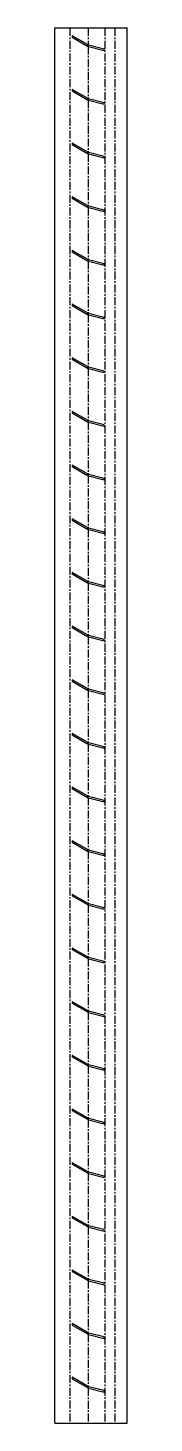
# Model space of a CAD drawing. Header units: millimetres. Extents: x 0 to 114, y 0 to 2210.
import ezdxf

# ---------------------------------------------------------------- set-up
doc = ezdxf.new("R2010")
doc.units = ezdxf.units.MM
doc.linetypes.add('CENTERX2', pattern=[20.32, 12.7, -2.54, 2.54, -2.54])

msp = doc.modelspace()

# ---------------------------------------------------------------- linework, layer by layer
at = {"color": 7, "linetype": 'Continuous', "lineweight": 25}
for p, q in [((0, 0), (0, 2210)), ((0, 2210), (114, 2210)), ((114, 0), (114, 2210)), ((51.6, 2183.5), (27.5, 2197.5)), ((27.5, 2197.5), (27.5, 2195.2)), ((27.5, 2195.2), (51.6, 2181.2)), ((51.6, 2183.5), (53, 2182.6)), ((53, 2180.3), (51.6, 2181.2)), ((77.8, 2176.4), (53, 2182.6)), ((53, 2180.3), (77.8, 2174.1)), ((77.8, 2174.1), (77.8, 2176.4)), ((51.6, 2098.5), (27.5, 2112.5)), ((27.5, 2112.5), (27.5, 2110.2)), ((27.5, 2110.2), (51.6, 2096.2)), ((51.6, 2098.5), (53, 2097.6)), ((53, 2095.3), (51.6, 2096.2)), ((77.8, 2091.4), (53, 2097.6)), ((53, 2095.3), (77.8, 2089.1)), ((77.8, 2089.1), (77.8, 2091.4)), ((51.6, 2013.5), (27.5, 2027.5)), ((27.5, 2027.5), (27.5, 2025.2)), ((27.5, 2025.2), (51.6, 2011.2)), ((51.6, 2013.5), (53, 2012.6)), ((53, 2010.3), (51.6, 2011.2)), ((77.8, 2006.4), (53, 2012.6)), ((53, 2010.3), (77.8, 2004.1)), ((77.8, 2004.1), (77.8, 2006.4)), ((51.6, 1928.5), (27.5, 1942.5)), ((27.5, 1942.5), (27.5, 1940.2)), ((27.5, 1940.2), (51.6, 1926.2)), ((51.6, 1928.5), (53, 1927.6)), ((53, 1925.3), (51.6, 1926.2)), ((77.8, 1921.4), (53, 1927.6)), ((53, 1925.3), (77.8, 1919.1)), ((77.8, 1919.1), (77.8, 1921.4)), ((51.6, 1843.5), (27.5, 1857.5)), ((27.5, 1857.5), (27.5, 1855.2)), ((27.5, 1855.2), (51.6, 1841.2)), ((51.6, 1843.5), (53, 1842.6)), ((53, 1840.3), (51.6, 1841.2)), ((77.8, 1836.4), (53, 1842.6)), ((53, 1840.3), (77.8, 1834.1)), ((77.8, 1834.1), (77.8, 1836.4)), ((51.6, 1758.5), (27.5, 1772.5)), ((27.5, 1772.5), (27.5, 1770.2)), ((27.5, 1770.2), (51.6, 1756.2)), ((51.6, 1758.5), (53, 1757.6)), ((53, 1755.3), (51.6, 1756.2)), ((77.8, 1751.4), (53, 1757.6)), ((53, 1755.3), (77.8, 1749.1)), ((77.8, 1749.1), (77.8, 1751.4)), ((51.6, 1673.5), (27.5, 1687.5)), ((27.5, 1687.5), (27.5, 1685.2)), ((27.5, 1685.2), (51.6, 1671.2)), ((51.6, 1673.5), (53, 1672.6)), ((53, 1670.3), (51.6, 1671.2)), ((77.8, 1666.4), (53, 1672.6)), ((53, 1670.3), (77.8, 1664.1)), ((77.8, 1664.1), (77.8, 1666.4)), ((51.6, 1588.5), (27.5, 1602.5)), ((27.5, 1602.5), (27.5, 1600.2)), ((27.5, 1600.2), (51.6, 1586.2)), ((51.6, 1588.5), (53, 1587.6)), ((53, 1585.3), (51.6, 1586.2)), ((77.8, 1581.4), (53, 1587.6)), ((53, 1585.3), (77.8, 1579.1)), ((77.8, 1579.1), (77.8, 1581.4)), ((51.6, 1503.5), (27.5, 1517.5)), ((27.5, 1517.5), (27.5, 1515.2)), ((27.5, 1515.2), (51.6, 1501.2)), ((51.6, 1503.5), (53, 1502.6)), ((53, 1500.3), (51.6, 1501.2)), ((77.8, 1496.4), (53, 1502.6)), ((53, 1500.3), (77.8, 1494.1)), ((77.8, 1494.1), (77.8, 1496.4)), ((51.6, 1418.5), (27.5, 1432.5)), ((27.5, 1432.5), (27.5, 1430.2)), ((27.5, 1430.2), (51.6, 1416.2)), ((51.6, 1418.5), (53, 1417.6)), ((53, 1415.3), (51.6, 1416.2)), ((77.8, 1411.4), (53, 1417.6)), ((53, 1415.3), (77.8, 1409.1)), ((77.8, 1409.1), (77.8, 1411.4)), ((51.6, 1333.5), (27.5, 1347.5)), ((27.5, 1347.5), (27.5, 1345.2)), ((27.5, 1345.2), (51.6, 1331.2)), ((51.6, 1333.5), (53, 1332.6)), ((53, 1330.3), (51.6, 1331.2)), ((77.8, 1326.4), (53, 1332.6)), ((53, 1330.3), (77.8, 1324.1)), ((77.8, 1324.1), (77.8, 1326.4)), ((51.6, 1248.5), (27.5, 1262.5)), ((27.5, 1262.5), (27.5, 1260.2)), ((27.5, 1260.2), (51.6, 1246.2)), ((51.6, 1248.5), (53, 1247.6)), ((53, 1245.3), (51.6, 1246.2)), ((77.8, 1241.4), (53, 1247.6)), ((53, 1245.3), (77.8, 1239.1)), ((77.8, 1239.1), (77.8, 1241.4)), ((51.6, 1163.5), (27.5, 1177.5)), ((27.5, 1177.5), (27.5, 1175.2)), ((27.5, 1175.2), (51.6, 1161.2)), ((51.6, 1163.5), (53, 1162.6)), ((53, 1160.3), (51.6, 1161.2)), ((77.8, 1156.4), (53, 1162.6)), ((53, 1160.3), (77.8, 1154.1)), ((77.8, 1154.1), (77.8, 1156.4)), ((51.6, 1078.5), (27.5, 1092.5)), ((27.5, 1092.5), (27.5, 1090.2)), ((27.5, 1090.2), (51.6, 1076.2)), ((51.6, 1078.5), (53, 1077.6)), ((53, 1075.3), (51.6, 1076.2)), ((77.8, 1071.4), (53, 1077.6)), ((53, 1075.3), (77.8, 1069.1)), ((77.8, 1069.1), (77.8, 1071.4)), ((51.6, 993.5), (27.5, 1007.5)), ((27.5, 1007.5), (27.5, 1005.2)), ((27.5, 1005.2), (51.6, 991.2)), ((51.6, 993.5), (53, 992.6)), ((53, 990.3), (51.6, 991.2)), ((77.8, 986.4), (53, 992.6)), ((53, 990.3), (77.8, 984.1)), ((77.8, 984.1), (77.8, 986.4)), ((51.6, 908.5), (27.5, 922.5)), ((27.5, 922.5), (27.5, 920.2)), ((27.5, 920.2), (51.6, 906.2)), ((51.6, 908.5), (53, 907.6)), ((53, 905.3), (51.6, 906.2)), ((77.8, 901.4), (53, 907.6)), ((53, 905.3), (77.8, 899.1)), ((77.8, 899.1), (77.8, 901.4)), ((51.6, 823.5), (27.5, 837.5)), ((27.5, 837.5), (27.5, 835.2)), ((27.5, 835.2), (51.6, 821.2)), ((51.6, 823.5), (53, 822.6)), ((53, 820.3), (51.6, 821.2)), ((77.8, 816.4), (53, 822.6)), ((53, 820.3), (77.8, 814.1)), ((77.8, 814.1), (77.8, 816.4)), ((51.6, 738.5), (27.5, 752.5)), ((27.5, 752.5), (27.5, 750.2)), ((27.5, 750.2), (51.6, 736.2)), ((51.6, 738.5), (53, 737.6)), ((53, 735.3), (51.6, 736.2)), ((77.8, 731.4), (53, 737.6)), ((53, 735.3), (77.8, 729.1)), ((77.8, 729.1), (77.8, 731.4)), ((51.6, 653.5), (27.5, 667.5)), ((27.5, 667.5), (27.5, 665.2)), ((27.5, 665.2), (51.6, 651.2)), ((51.6, 653.5), (53, 652.6)), ((53, 650.3), (51.6, 651.2)), ((77.8, 646.4), (53, 652.6)), ((53, 650.3), (77.8, 644.1)), ((77.8, 644.1), (77.8, 646.4)), ((51.6, 568.5), (27.5, 582.5)), ((27.5, 582.5), (27.5, 580.2)), ((27.5, 580.2), (51.6, 566.2)), ((51.6, 568.5), (53, 567.6)), ((53, 565.3), (51.6, 566.2)), ((77.8, 561.4), (53, 567.6)), ((53, 565.3), (77.8, 559.1)), ((77.8, 559.1), (77.8, 561.4)), ((51.6, 483.5), (27.5, 497.5)), ((27.5, 497.5), (27.5, 495.2)), ((27.5, 495.2), (51.6, 481.2)), ((51.6, 483.5), (53, 482.6)), ((53, 480.3), (51.6, 481.2)), ((77.8, 476.4), (53, 482.6)), ((53, 480.3), (77.8, 474.1)), ((77.8, 474.1), (77.8, 476.4)), ((51.6, 398.5), (27.5, 412.5)), ((27.5, 412.5), (27.5, 410.2)), ((27.5, 410.2), (51.6, 396.2)), ((51.6, 398.5), (53, 397.6)), ((53, 395.3), (51.6, 396.2)), ((77.8, 391.4), (53, 397.6)), ((53, 395.3), (77.8, 389.1)), ((77.8, 389.1), (77.8, 391.4)), ((51.6, 313.5), (27.5, 327.5)), ((27.5, 327.5), (27.5, 325.2)), ((27.5, 325.2), (51.6, 311.2)), ((51.6, 313.5), (53, 312.6)), ((53, 310.3), (51.6, 311.2)), ((77.8, 306.4), (53, 312.6)), ((53, 310.3), (77.8, 304.1)), ((77.8, 304.1), (77.8, 306.4)), ((51.6, 228.5), (27.5, 242.5)), ((27.5, 242.5), (27.5, 240.2)), ((27.5, 240.2), (51.6, 226.2)), ((51.6, 228.5), (53, 227.6)), ((53, 225.3), (51.6, 226.2)), ((77.8, 221.4), (53, 227.6)), ((53, 225.3), (77.8, 219.1)), ((77.8, 219.1), (77.8, 221.4)), ((51.6, 143.5), (27.5, 157.5)), ((27.5, 157.5), (27.5, 155.2)), ((27.5, 155.2), (51.6, 141.2)), ((51.6, 143.5), (53, 142.6)), ((53, 140.3), (51.6, 141.2)), ((77.8, 136.4), (53, 142.6)), ((53, 140.3), (77.8, 134.1)), ((77.8, 134.1), (77.8, 136.4)), ((51.6, 58.5), (27.5, 72.5)), ((27.5, 72.5), (27.5, 70.2)), ((27.5, 70.2), (51.6, 56.2)), ((51.6, 58.5), (53, 57.6)), ((53, 55.3), (51.6, 56.2)), ((77.8, 51.4), (53, 57.6)), ((53, 55.3), (77.8, 49.1)), ((77.8, 49.1), (77.8, 51.4)), ((0, 0), (114, 0))]:
    msp.add_line(p, q, dxfattribs=at)
at = {"color": 7, "linetype": 'CENTERX2'}
for p, q in [((23.6, 2210), (23.6, 0)), ((52.3, 2210), (52.3, 2183.1)), ((78.9, 2210), (78.9, 0)), ((94.8, 2210), (94.8, 0)), ((52.3, 2180.8), (52.3, 2098.1)), ((52.3, 2095.8), (52.3, 2013.1)), ((52.3, 2010.8), (52.3, 1928.1)), ((52.3, 1925.8), (52.3, 1843.1)), ((52.3, 1840.8), (52.3, 1758.1)), ((52.3, 1755.8), (52.3, 1673.1)), ((52.3, 1670.8), (52.3, 1588.1)), ((52.3, 1585.8), (52.3, 1503.1)), ((52.3, 1500.8), (52.3, 1418.1)), ((52.3, 1415.8), (52.3, 1333.1)), ((52.3, 1330.8), (52.3, 1248.1)), ((52.3, 1245.8), (52.3, 1163.1)), ((52.3, 1160.8), (52.3, 1078.1)), ((52.3, 1075.8), (52.3, 993.1)), ((52.3, 990.8), (52.3, 908.1)), ((52.3, 905.8), (52.3, 823.1)), ((52.3, 820.8), (52.3, 738.1)), ((52.3, 735.8), (52.3, 653.1)), ((52.3, 650.8), (52.3, 568.1)), ((52.3, 565.8), (52.3, 483.1)), ((52.3, 480.8), (52.3, 398.1)), ((52.3, 395.8), (52.3, 313.1)), ((52.3, 310.8), (52.3, 228.1)), ((52.3, 225.8), (52.3, 143.1)), ((52.3, 140.8), (52.3, 58.1)), ((52.3, 55.8), (52.3, 0))]:
    msp.add_line(p, q, dxfattribs=at)

doc.saveas('drawing.dxf')
